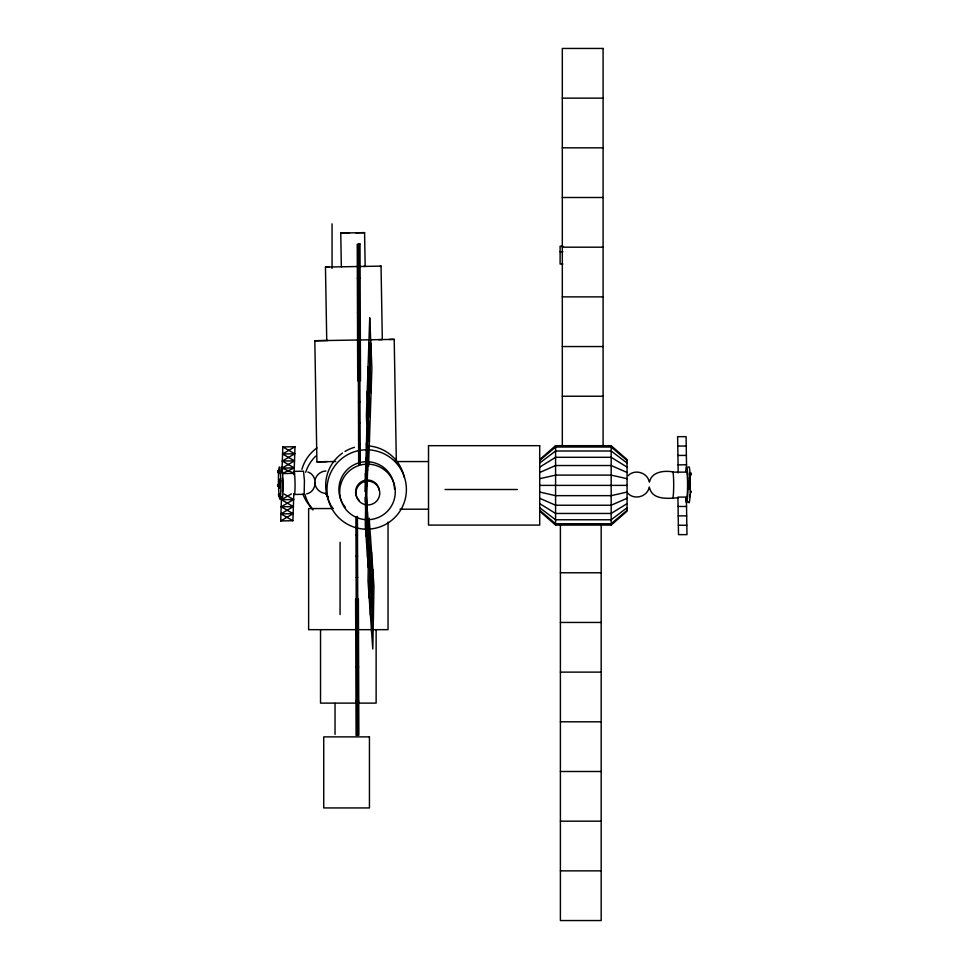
<?xml version="1.0" encoding="UTF-8"?>
<svg xmlns="http://www.w3.org/2000/svg" width="969" height="969" viewBox="0 0 969 969"><rect width="100%" height="100%" fill="white"/><g stroke="black" fill="none" stroke-linecap="round" stroke-linejoin="round"><path stroke-width="1.45" d="M365.676 504.437L365.289 525.355L368.268 567.628M366.04 535.93L366.67 501.482M366.779 546.492L367.421 512.056M367.53 557.066L368.159 522.618M369.213 598.043L370.376 535.36M370.412 615.036L371.575 552.342M371.611 632.03L372.774 569.336M279.387 485.748L279.387 484.888M280.392 481.048L280.465 480.285L280.429 482.199M281.943 472.363L282.803 446.927L294.988 446.721L294.031 474.992M293.813 493.887L292.904 520.728L280.707 520.934L281.519 496.915M366.912 427.765L364.986 491.634M365.422 501.966L370.8 343.123M368.111 455.454L366.04 516.368L365.24 497.545M689.48 473.332L689.528 475.282M304.181 493.209L304.436 480.636L303.515 471.213L294.055 471.37A11.592 0.848 89.1 0 1 295.048 485.312A11.592 0.848 89.1 0 1 294.079 493.839M649.242 486.971C647.813 496.455 634.61 500.501 628.082 493.439M649.557 481.823C651.737 471.6 664.346 470.389 672.777 471.855M315.155 479.752C316.257 474.81 320.933 471.116 325.972 471.007M689.468 480.467L689.431 489.539M539.709 459.572L555.588 445.679L611.173 445.679L627.064 459.572L627.064 511.196L611.173 525.089L555.588 525.089L539.709 511.196M539.709 460.457L555.588 447.024L611.173 447.024L627.064 460.457M627.064 510.312L611.173 523.744L555.588 523.744L539.709 510.312M628.142 475.682C634.634 468.754 647.498 472.484 649.206 481.835M539.709 463.037L555.588 450.997L611.173 450.997L627.064 463.037M627.064 507.732L611.173 519.772L555.588 519.772L539.709 507.732M279.278 483.955L279.375 484.597M539.709 467.131L555.588 457.307L611.173 457.307L627.064 467.131M627.064 503.638L611.173 513.461L555.588 513.461L539.709 503.638M282.803 446.927L294.746 453.795L282.318 461.062L294.273 467.918L282.112 473.562L294.503 473.356L282.076 468.124L294.503 460.856L282.56 453.989L294.988 446.721M292.904 520.728L280.949 513.873L293.377 506.605L281.434 499.738L291.366 493.924M280.707 520.934L293.135 513.667L281.192 506.799L293.619 499.532L284.062 494.045M539.709 472.484L555.588 465.532L611.173 465.532L627.064 472.484M627.064 498.284L611.173 505.237L555.588 505.237L539.709 498.284M306.713 493.863C317.142 491.562 318.147 475.44 307.912 472.012M539.709 478.698L555.588 475.113L611.173 475.113L627.064 478.698M627.064 492.058L611.173 495.656L555.588 495.656L539.709 492.058M357.355 278.369L360.129 278.164M357.476 312.515L360.25 312.309M357.597 346.66L360.371 346.454M358.457 402.002L359.983 401.893M358.53 423.247L360.056 423.138M358.603 444.492L360.129 444.383M355.974 535.021L357.5 534.912M356.047 556.267L357.573 556.158M356.12 577.512L357.646 577.391M355.732 632.951L358.506 632.733M355.853 667.096L358.627 666.89M355.974 701.241L358.748 701.035M341.342 266.802L340.761 233.057L349.47 232.911M363.629 266.427L365.168 266.402L364.586 232.645L355.877 232.802M327.752 340.519L326.735 340.531L325.463 267.081L329.048 267.02M380.175 266.136L381.047 266.124L382.307 339.574L378.734 339.634M335.734 461.51L316.911 461.825L314.816 340.737L326.165 340.531M395.061 460.481L396.309 460.457L394.213 339.368L389.102 339.453M316.911 461.825L327.001 461.644M282.56 453.989L294.746 453.795M282.318 461.062L294.503 460.856M282.076 468.124L294.273 467.918M294.297 494.469L303.733 494.311M281.434 499.738L293.619 499.532M281.192 506.799L293.377 506.605M280.949 513.873L293.135 513.667M340.761 233.057L364.586 232.645M381.047 266.124L325.463 267.081M394.213 339.368L314.816 340.737M562.311 98.135L603.093 98.135M562.311 147.821L603.093 147.821M562.311 197.506L603.093 197.506M562.892 246.211L560.106 246.211L560.106 264.04L562.892 264.04M562.311 247.192L603.093 247.192M560.106 251.758L562.892 251.758M562.311 296.877L603.093 296.877M562.311 346.551L603.093 346.551M562.311 396.236L603.093 396.236M677.767 446.055L686.234 446.055M677.912 455.43L686.379 455.43M395.522 461.559L428.516 461.559M678.07 464.817L686.524 464.817M539.709 485.384L627.064 485.384M445.074 489.502L517.337 489.502M678.227 497.763C668.864 498.466 652.646 500.416 649.593 488.001M678.058 506.472L686.524 506.472M333.07 508.555L308.627 508.555L308.627 629.668L355.671 629.668M400.015 509.209L428.516 509.209M678.203 515.859L686.67 515.859M678.361 525.246L686.815 525.246M560.397 572.764L601.18 572.764M560.397 622.449L601.18 622.449M358.215 629.668L388.036 629.668L388.036 522.182M560.397 672.123L601.18 672.123M355.526 703.119L320.533 703.119L320.533 629.668M358.215 703.119L376.129 703.119L376.129 629.668M560.397 721.808L601.18 721.808M560.397 771.494L601.18 771.494M560.397 821.179L601.18 821.179M560.397 870.865L601.18 870.865M326.214 493.378C320.254 493.536 314.901 488.34 314.913 482.38M366.149 493.936L368.91 533.192M365.628 507.441L373.38 617.665M279.896 481.496C278.697 471.964 279.859 498.03 279.932 482.538M368.898 342.408L371.054 392.796M368.063 366.9L370.231 417.276M367.239 391.379L369.395 441.755M366.403 443.003L367.59 470.68M365.882 458.228L367.069 485.905M365.374 473.453L366.561 501.143M686.573 467.506L686.088 436.668L677.622 436.668L678.191 472.86M359.899 380.647L360.202 464.199M358.627 244.115L359.414 464.26M358.385 380.769L358.675 464.321M357.428 516.501L357.718 598.636M356.701 516.55L357.476 735.289M355.902 516.61L356.204 598.757M279.217 481.545C279.036 484.754 279.217 478.129 279.036 481.375M278.006 471.758C277.824 474.992 278.018 468.33 277.824 471.588M611.173 445.679L611.173 525.089M601.18 524.58L601.18 920.55L560.397 920.55L560.397 524.58M555.588 445.679L555.588 525.089M340.071 542.277L340.071 614.54M335.032 703.276L335.032 734.454M332.052 223.827L332.052 268.365M686.549 497.763A12.972 0.957 -90 0 0 687.554 483.773A12.972 0.957 -90 0 0 686.391 472.121L672.522 472.121A12.972 0.957 -90 0 1 673.685 483.773A12.972 0.957 -90 0 1 672.68 497.763M688.717 467.191A18.011 1.332 90 0 1 690.316 485.723A18.011 1.332 90 0 1 688.584 501.942M685.701 471.443A18.011 1.332 -90 0 1 687.554 472.351A18.011 1.332 -90 0 1 687.542 497.46A18.011 1.332 -90 0 1 685.689 497.993M355.647 527.62A39.705 39.681 -18.1 0 1 336.485 463.751A39.705 39.681 -18.1 0 1 402.607 472.545A39.705 39.681 -18.1 0 1 367.372 529.171M365.894 529.171A39.705 39.681 -18.1 0 1 357.077 527.996M367.021 464.151A27.798 27.774 -18.1 0 1 395.279 491.44A27.798 27.774 -18.1 0 1 367.966 519.699M365.059 519.602A27.798 27.774 -18.1 0 1 339.707 491.671A27.798 27.774 -18.1 0 1 365.579 464.212M367.675 461.728A27.798 27.774 -18.1 0 1 394.492 489.018M345.4 507.344A27.798 27.774 -18.1 0 1 342.869 503.795M342.154 502.536A27.798 27.774 -18.1 0 1 359.051 462.782M360.456 462.431A27.798 27.774 -18.1 0 1 366.234 461.716M359.22 500.488A11.907 11.907 -18.1 0 1 362.285 481.218A11.907 11.907 -18.1 0 1 379.339 490.677M369.165 445.982A39.705 39.681 -18.1 0 1 404.267 477.426M332.961 508.398A39.705 39.681 -18.1 0 1 331.337 505.927M330.611 504.643A39.705 39.681 -18.1 0 1 342.481 453.08M344.964 451.469A39.705 39.681 -18.1 0 1 354.46 447.339M312.975 509.973A39.705 39.668 -37.6 0 1 304.944 494.238M305.671 472.291A39.705 39.668 -37.6 0 1 315.785 456.06M311.606 507.829A39.705 39.668 -37.6 0 1 302.922 494.142M301.904 469.359A39.705 39.668 -37.6 0 1 316.984 447.908M328.152 497.17A19.852 19.828 -37.6 0 1 325.972 493.948M327.679 496.576A19.852 19.828 -37.6 0 1 326.299 494.372M282.476 478.117A11.592 0.848 89.1 0 1 282.488 491.925M281.313 467.312A16.085 1.175 89.1 0 1 282.996 484.367A16.085 1.175 89.1 0 1 281.652 498.284M689.577 477.681C689.625 482.235 689.916 474.967 689.577 477.681M689.867 495.401C689.916 499.968 690.219 492.688 689.867 495.401M690.703 491.525C690.752 496.055 691.054 488.861 690.703 491.525M690.982 473.647C691.03 478.177 691.333 470.982 690.982 473.647M369.177 518.367L368.014 581.061L372.799 649.012L373.961 586.318L369.177 518.367M277.873 484.464L277.97 486.281L277.873 484.464M278.587 494.093L278.672 495.91L278.587 494.093M278.866 480.939C279.193 500.501 279.811 472.642 278.866 480.939M279.181 470.995L279.278 472.811L279.181 470.995M279.932 494.069L280.029 495.886L279.932 494.069M369.722 317.929L366.403 415.858L368.571 466.234L371.89 368.317L369.722 317.929M360.008 244.006L357.234 244.224L357.731 380.817L360.492 380.599L360.008 244.006M358.385 598.588L355.611 598.806L356.095 735.398L358.869 735.18L358.385 598.588M603.093 48.45L562.311 48.45L562.311 445.922L603.093 445.922L603.093 48.45M539.709 445.679L428.516 445.679L428.516 525.089L539.709 525.089L539.709 445.679M686.379 497.097L677.912 497.097L678.506 534.634L686.973 534.634L686.379 497.097M369.443 736.876L323.731 736.876L323.731 807.94L369.443 807.94L369.443 736.876M364.974 504.595A11.907 11.907 -18.1 0 0 379.315 489.757A11.907 11.907 -18.1 0 0 359.293 484.766A11.907 11.907 -18.1 0 0 364.974 504.595M278.539 474.059A16.085 1.175 89.1 0 0 279.835 499.192A16.085 1.175 89.1 0 0 280.61 476.215A16.085 1.175 89.1 0 0 278.539 474.059"/></g></svg>
